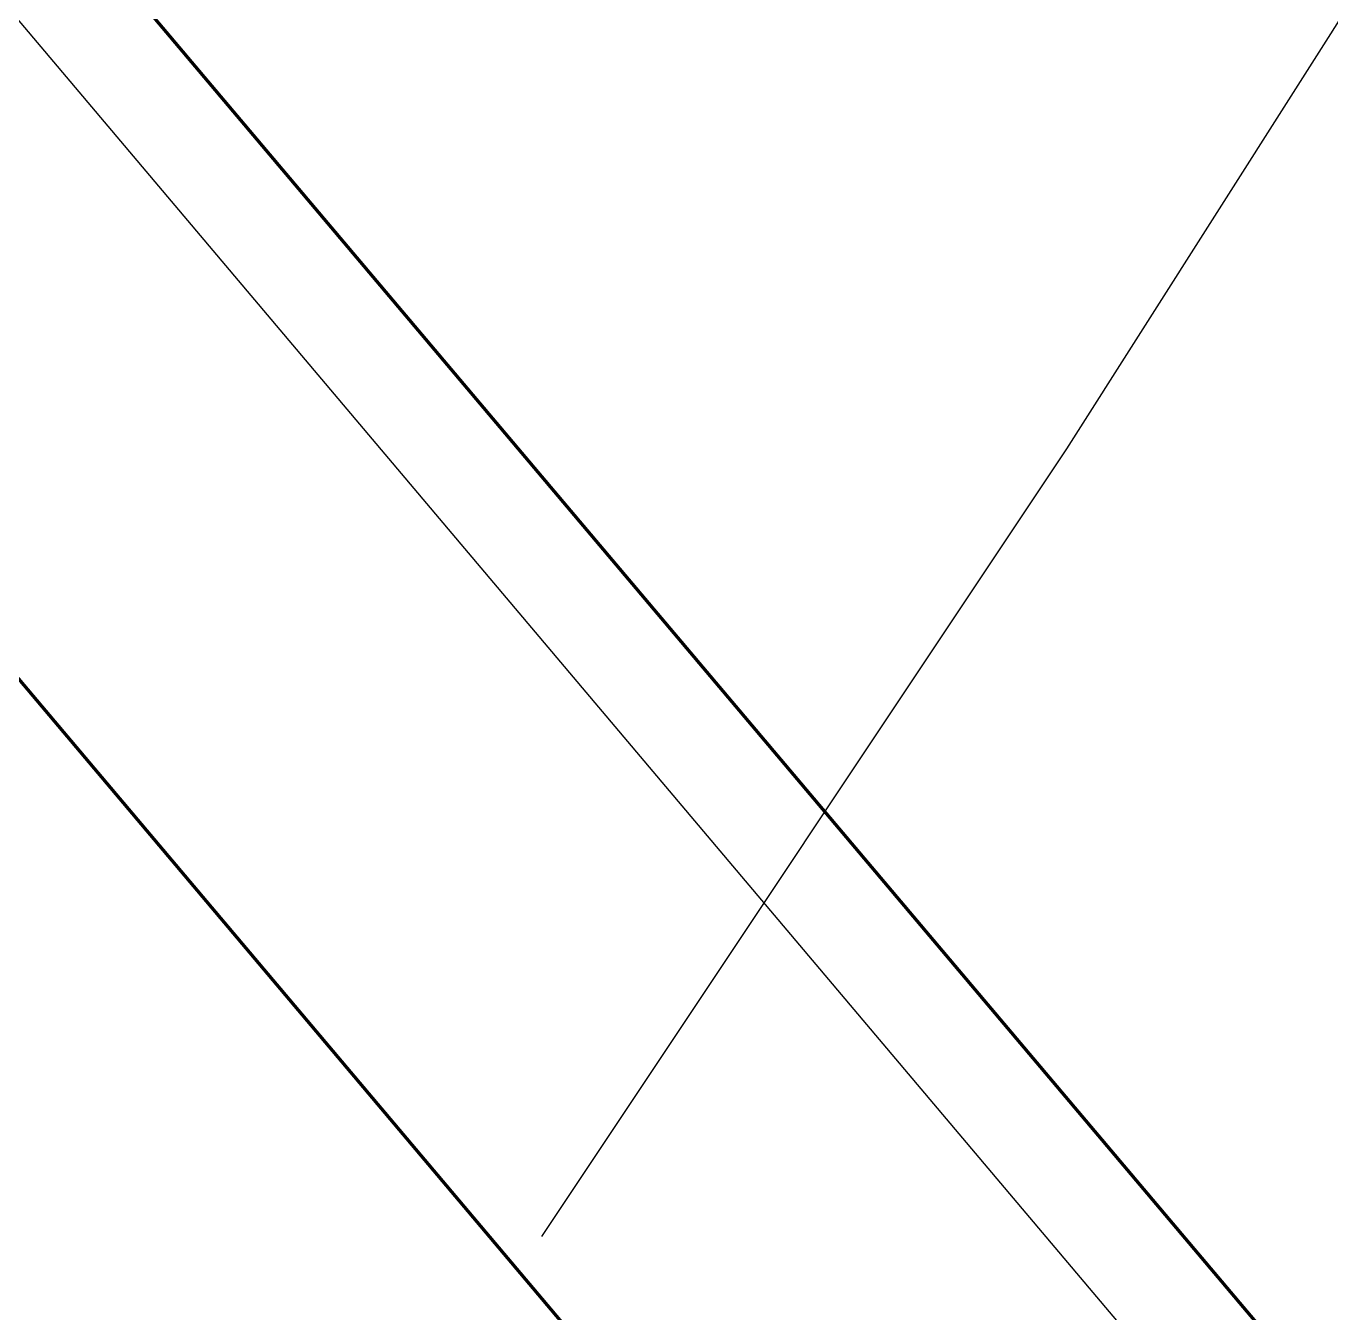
# Model space of a CAD drawing. Header units: millimetres. Extents: x 37412591 to 74834139, y 4258245 to 8527567.
# Drawn here: x 37414574 to 37414635.6, y 4258922.6 to 4258983.3 of the extents above; entities that cross this region are included whole.
import ezdxf

# ---------------------------------------------------------------- set-up
doc = ezdxf.new("R2010")
doc.units = ezdxf.units.MM
doc.layers.add('6号煤底板等高线', color=7, linetype='Continuous')
doc.layers.add('井田边界', color=7, linetype='Continuous')
doc.layers.add('保安煤柱线', color=1, linetype='线圈线（保安煤柱线） ----0-----0----0-----0----0-----0--', lineweight=30)
doc.styles.get("Standard").update_dxf_attribs({"font": 'simfang.ttf', "width": 0.6667})
doc.linetypes.add('FENCELINE1', pattern='A,6.35,-2.54,[133,ltypeshp.shx,S=2.54,R=0,X=-2.54,Y=0],-2.54,25.4', length=36.83)
doc.linetypes.add('井田境界', pattern='A,10,-4,["+",Standard,S=4,R=0,X=-2,Y=-2],-4,10', length=28)
doc.linetypes.add('线圈线（保安煤柱线） ----0-----0----0-----0----0-----0--', pattern='A,14.5,-2,[133,ltypeshp.shx,S=0.5,R=0,X=0,Y=0],-3,25.4', length=44.9)

msp = doc.modelspace()

# ---------------------------------------------------------------- linework, layer by layer
at = {"color": 3, "lineweight": 100, "ltscale": 10}
msp.add_polyline3d([(37415661.376, 4263247.379, 0), (37416018.547, 4261181.591, 0), (37416028.509, 4260479.548, 0), (37416063.676, 4259635.335, 0), (37416077.338, 4259307.427, 0), (37416079.214, 4259262.512, 0), (37415873.107, 4258928.311, 0), (37415672.628, 4258832.981, 0), (37415452.617, 4258728.362, 0), (37415109.191, 4258629.512, 0), (37414924.146, 4258576.403, 0), (37412941.647, 4260923.048, 0), (37413501.521, 4261401.526, 0)], dxfattribs=at)
at = {"layer": '6号煤底板等高线', "elevation": 3681.945}
msp.add_lwpolyline([(37414598.362, 4258926.21), (37414623.105, 4258963.325), (37414658.977, 4259019.734), (37414665.928, 4259032.791), (37414673.05, 4259046.334), (37414688.401, 4259075.801), (37414700.023, 4259098.21), (37414705.629, 4259109.112), (37414710.212, 4259118.132), (37414715.74, 4259129.15), (37414721.422, 4259140.594)], dxfattribs=at)
at = {"layer": '井田边界', "color": 0, "linetype": '井田境界', "lineweight": 100, "ltscale": 5}
msp.add_lwpolyline([(37416043.52, 4261183.922), (37416053.51, 4260479.909), (37416104.511, 4259255.905), (37415890.511, 4258908.904), (37415461.499, 4258704.903), (37414915.497, 4258547.902), (37412906.489, 4260925.929), (37415678.528, 4263294.939)], close=True, dxfattribs=at)
at = {"layer": '保安煤柱线', "color": 1, "linetype": 'FENCELINE1', "lineweight": 30, "ltscale": 2}
msp.add_line((37412934.627, 4260923.627, 4911.404), (37414922.436, 4258570.712, 4911.404), dxfattribs=at)

doc.saveas('drawing.dxf')
